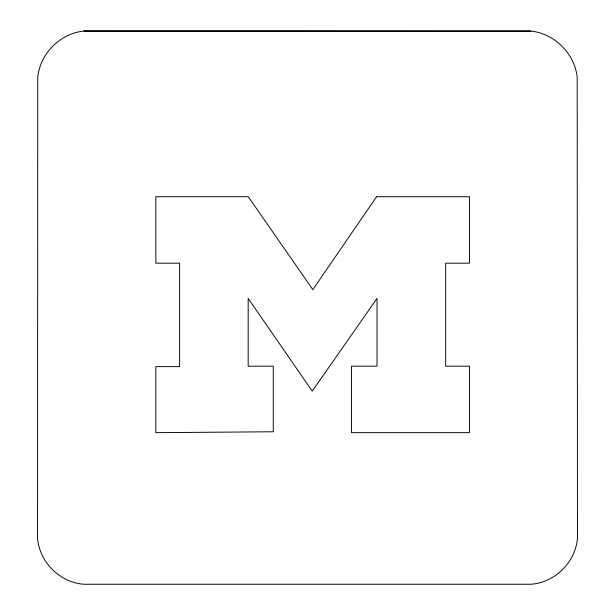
<?xml version="1.0" encoding="UTF-8"?>
<svg xmlns="http://www.w3.org/2000/svg" width="615" height="615" viewBox="0 0 615 615"><rect width="100%" height="100%" fill="white"/><g stroke="black" fill="none" stroke-linecap="round" stroke-linejoin="round"><path stroke-width="0.92" d="M84.147 31.027C60.308 33.272 39.998 53.59 37.746 77.428L37.53 537.702C39.099 561.879 59.901 582.682 84.078 584.25L530.93 584.25C555.099 582.674 575.894 561.872 577.47 537.702L577.201 77.444C574.764 53.697 554.576 33.518 530.83 31.081L84.147 31.027L530.83 31.081M376.588 196.723L312.82 289.634L248.291 196.715L155.849 196.715L155.849 263.182L179.618 263.182L179.618 366.632L155.849 366.632L155.849 432.66L273.268 431.776L273.268 366.186L248.176 366.186L248.176 298.429L312.236 391.14L377.026 298.398L377.026 366.186L351.496 366.186L351.496 432.66L469.468 432.66L469.468 366.186L445.698 366.186L445.698 263.182L469.468 263.182L469.468 196.723L376.588 196.723"/></g></svg>
